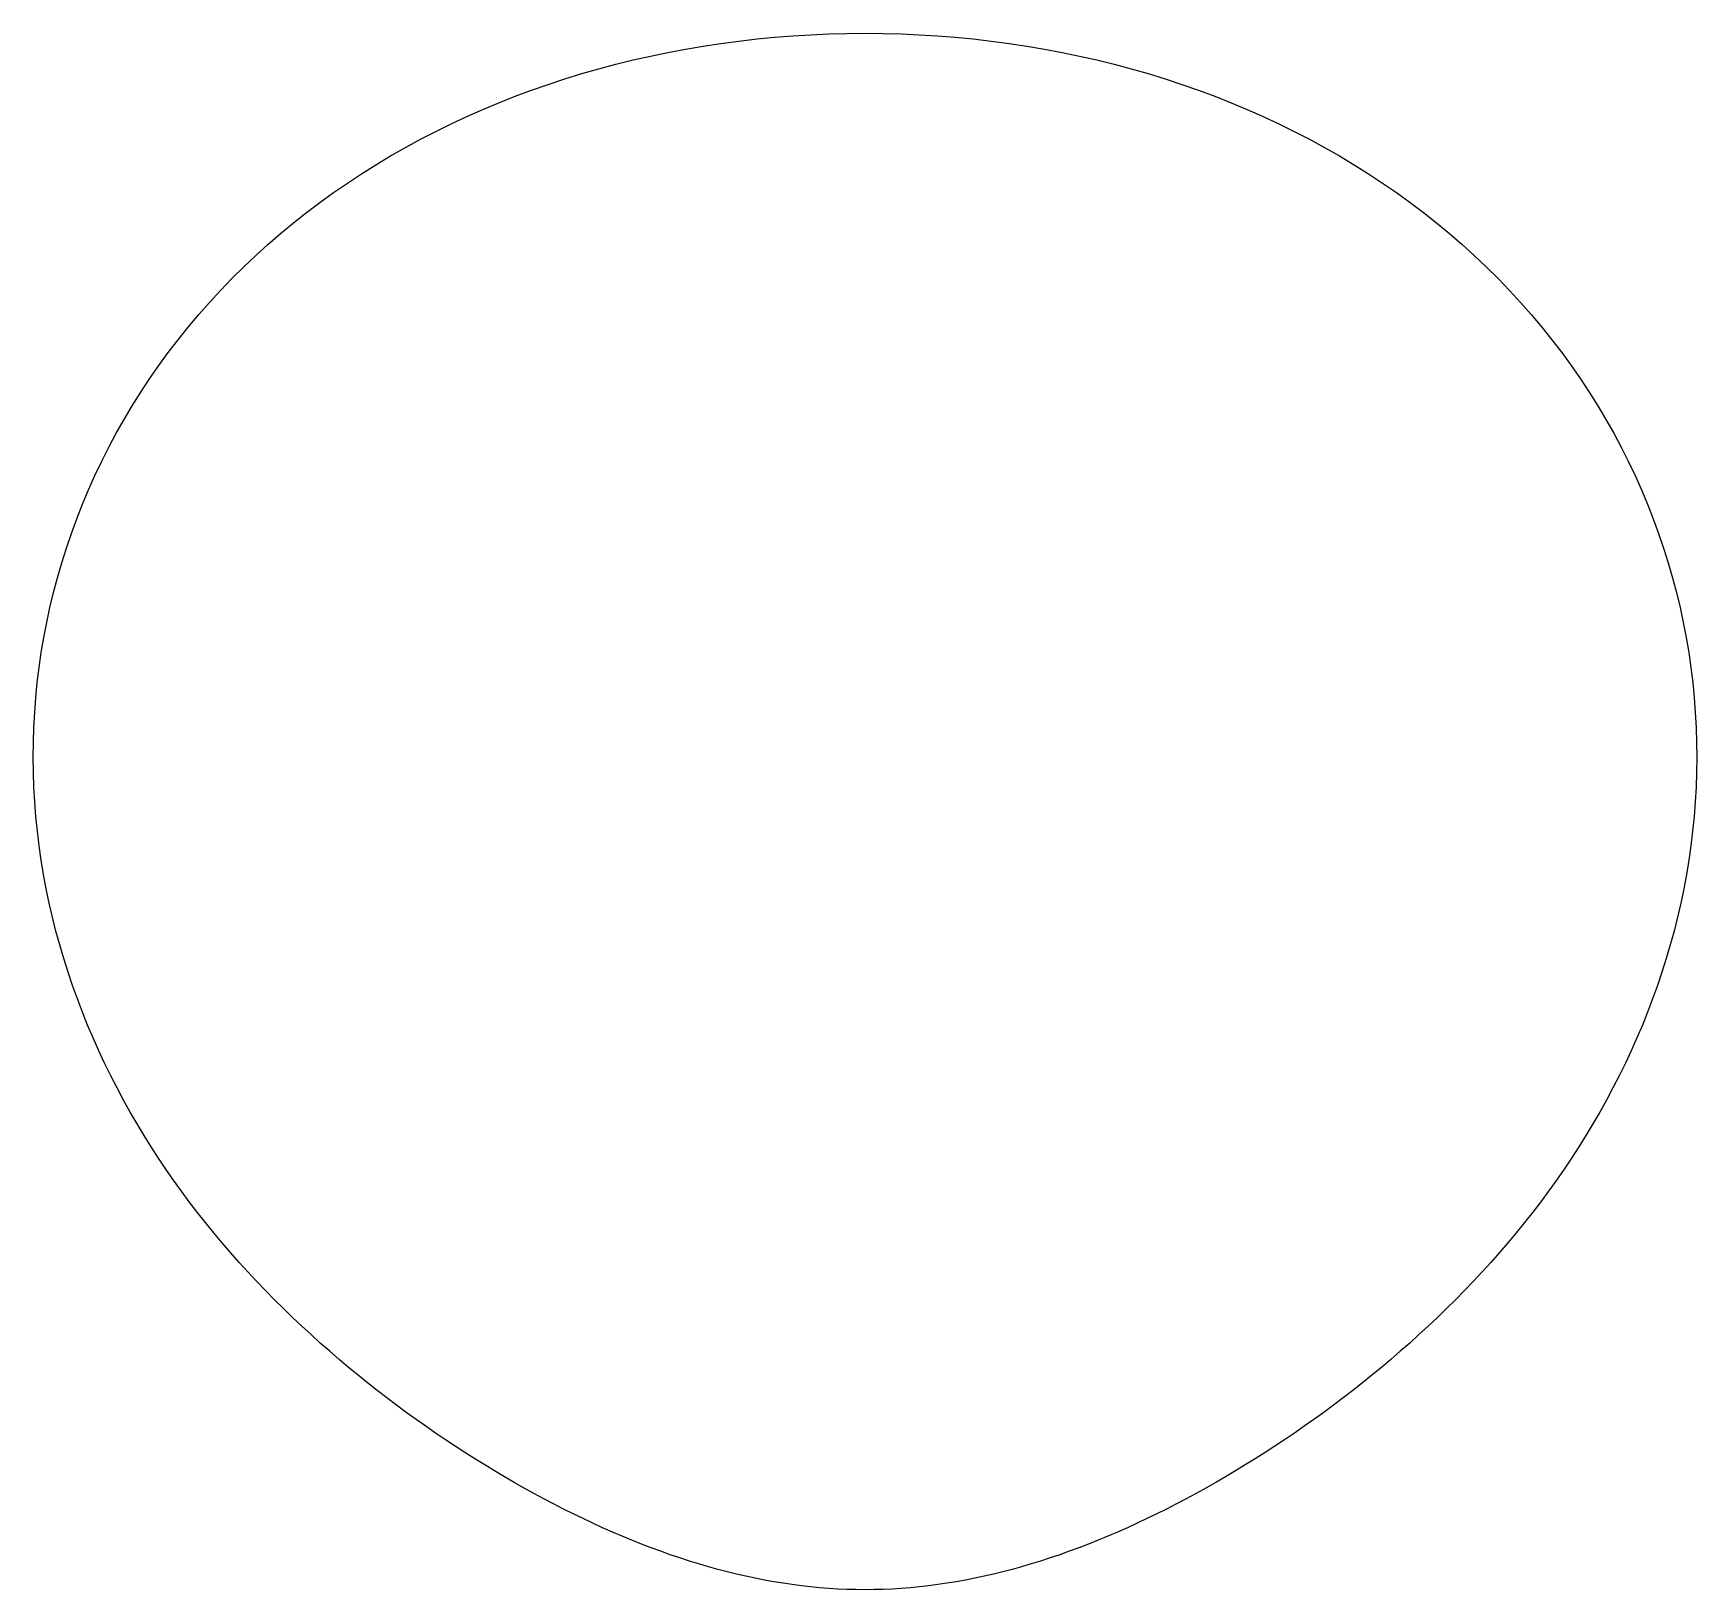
# Model space of a CAD drawing. Extents: x -3.21 to 3.21, y -2 to 4.
import ezdxf

# ---------------------------------------------------------------- set-up
doc = ezdxf.new("R2010")
doc.units = 0
doc.layers.add('1', color=7, linetype='CONTINUOUS')

msp = doc.modelspace()

# ---------------------------------------------------------------- linework, layer by layer
at = {"layer": '1'}
for p, q in [((-0.486519, 3.970156), (-0.417498, 3.978072)), ((-0.417498, 3.978072), (-0.348257, 3.984772)), ((-0.348257, 3.984772), (-0.278832, 3.990254)), ((-0.278832, 3.990254), (-0.209257, 3.994518)), ((-0.209257, 3.994518), (-0.139569, 3.997563)), ((-0.139569, 3.997563), (-0.069804, 3.999391)), ((-0.069804, 3.999391), (0, 4)), ((0, 4), (0.069804, 3.999391)), ((0.069804, 3.999391), (0.139569, 3.997563)), ((0.139569, 3.997563), (0.209257, 3.994518)), ((0.209257, 3.994518), (0.278832, 3.990254)), ((0.278832, 3.990254), (0.348257, 3.984772)), ((0.348257, 3.984772), (0.417498, 3.978072)), ((0.417498, 3.978072), (0.486519, 3.970156)), ((-0.82718, 3.91235), (-0.759749, 3.926336)), ((-0.759749, 3.926336), (-0.691935, 3.939112)), ((-0.691935, 3.939112), (-0.623771, 3.950675)), ((-0.623771, 3.950675), (-0.555288, 3.961023)), ((-0.555288, 3.961023), (-0.486519, 3.970156)), ((0.486519, 3.970156), (0.555288, 3.961023)), ((0.555288, 3.961023), (0.623771, 3.950675)), ((0.623771, 3.950675), (0.691935, 3.939112)), ((0.691935, 3.939112), (0.759749, 3.926336)), ((0.759749, 3.926336), (0.82718, 3.91235)), ((-1.092462, 3.84434), (-1.02687, 3.863145)), ((-1.02687, 3.863145), (-0.960772, 3.880751)), ((-0.960772, 3.880751), (-0.894198, 3.897154)), ((-0.894198, 3.897154), (-0.82718, 3.91235)), ((0.82718, 3.91235), (0.894198, 3.897154)), ((0.894198, 3.897154), (0.960772, 3.880751)), ((0.960772, 3.880751), (1.02687, 3.863145)), ((1.02687, 3.863145), (1.092462, 3.84434)), ((-1.285908, 3.780768), (-1.222011, 3.803146)), ((-1.222011, 3.803146), (-1.157519, 3.824338)), ((-1.157519, 3.824338), (-1.092462, 3.84434)), ((1.092462, 3.84434), (1.157519, 3.824338)), ((1.157519, 3.824338), (1.222011, 3.803146)), ((1.222011, 3.803146), (1.285908, 3.780768)), ((-1.473738, 3.706582), (-1.411801, 3.732479)), ((-1.411801, 3.732479), (-1.349181, 3.75721)), ((-1.349181, 3.75721), (-1.285908, 3.780768)), ((1.285908, 3.780768), (1.349181, 3.75721)), ((1.349181, 3.75721), (1.411801, 3.732479)), ((1.411801, 3.732479), (1.473738, 3.706582)), ((-1.595453, 3.651325), (-1.534965, 3.679528)), ((-1.534965, 3.679528), (-1.473738, 3.706582)), ((1.473738, 3.706582), (1.534965, 3.679528)), ((1.534965, 3.679528), (1.595453, 3.651325)), ((-1.714101, 3.591514), (-1.655175, 3.621983)), ((-1.655175, 3.621983), (-1.595453, 3.651325)), ((1.595453, 3.651325), (1.655175, 3.621983)), ((1.655175, 3.621983), (1.714101, 3.591514)), ((-1.829462, 3.527236), (-1.772206, 3.559927)), ((-1.772206, 3.559927), (-1.714101, 3.591514)), ((1.714101, 3.591514), (1.772206, 3.559927)), ((1.772206, 3.559927), (1.829462, 3.527236)), ((-1.94132, 3.458594), (-1.885842, 3.493454)), ((-1.885842, 3.493454), (-1.829462, 3.527236)), ((1.829462, 3.527236), (1.885842, 3.493454)), ((1.885842, 3.493454), (1.94132, 3.458594)), ((-2.049467, 3.385704), (-1.99587, 3.422672)), ((-1.99587, 3.422672), (-1.94132, 3.458594)), ((1.94132, 3.458594), (1.99587, 3.422672)), ((1.99587, 3.422672), (2.049467, 3.385704)), ((-2.153701, 3.308695), (-2.102085, 3.347705)), ((-2.102085, 3.347705), (-2.049467, 3.385704)), ((2.049467, 3.385704), (2.102085, 3.347705)), ((2.102085, 3.347705), (2.153701, 3.308695)), ((-2.20429, 3.26869), (-2.153701, 3.308695)), ((2.153701, 3.308695), (2.20429, 3.26869)), ((-2.302294, 3.185778), (-2.253828, 3.227711)), ((-2.253828, 3.227711), (-2.20429, 3.26869)), ((2.20429, 3.26869), (2.253828, 3.227711)), ((2.253828, 3.227711), (2.302294, 3.185778)), ((-2.349664, 3.142911), (-2.302294, 3.185778)), ((2.302294, 3.185778), (2.349664, 3.142911)), ((-2.441034, 3.054465), (-2.395918, 3.099132)), ((-2.395918, 3.099132), (-2.349664, 3.142911)), ((2.349664, 3.142911), (2.395918, 3.099132)), ((2.395918, 3.099132), (2.441034, 3.054465)), ((-2.484992, 3.008932), (-2.441034, 3.054465)), ((2.441034, 3.054465), (2.484992, 3.008932)), ((-2.569359, 2.915369), (-2.527774, 2.962559)), ((-2.527774, 2.962559), (-2.484992, 3.008932)), ((2.484992, 3.008932), (2.527774, 2.962559)), ((2.527774, 2.962559), (2.569359, 2.915369)), ((-2.609732, 2.867388), (-2.569359, 2.915369)), ((2.569359, 2.915369), (2.609732, 2.867388)), ((-2.648873, 2.818644), (-2.609732, 2.867388)), ((2.609732, 2.867388), (2.648873, 2.818644)), ((-2.723402, 2.718971), (-2.686769, 2.769162)), ((-2.686769, 2.769162), (-2.648873, 2.818644)), ((2.648873, 2.818644), (2.686769, 2.769162)), ((2.686769, 2.769162), (2.723402, 2.718971)), ((-2.758759, 2.668099), (-2.723402, 2.718971)), ((2.723402, 2.718971), (2.758759, 2.668099)), ((-2.792827, 2.616575), (-2.758759, 2.668099)), ((2.758759, 2.668099), (2.792827, 2.616575)), ((-2.825593, 2.564429), (-2.792827, 2.616575)), ((2.792827, 2.616575), (2.825593, 2.564429)), ((-2.887173, 2.458388), (-2.857045, 2.51169)), ((-2.857045, 2.51169), (-2.825593, 2.564429)), ((2.825593, 2.564429), (2.857045, 2.51169)), ((2.857045, 2.51169), (2.887173, 2.458388)), ((-2.915968, 2.404555), (-2.887173, 2.458388)), ((2.887173, 2.458388), (2.915968, 2.404555)), ((-2.943421, 2.350222), (-2.915968, 2.404555)), ((2.915968, 2.404555), (2.943421, 2.350222)), ((-2.969525, 2.295421), (-2.943421, 2.350222)), ((2.943421, 2.350222), (2.969525, 2.295421)), ((-2.994273, 2.240183), (-2.969525, 2.295421)), ((2.969525, 2.295421), (2.994273, 2.240183)), ((-3.039682, 2.128527), (-3.01766, 2.184541)), ((-3.01766, 2.184541), (-2.994273, 2.240183)), ((2.994273, 2.240183), (3.01766, 2.184541)), ((3.01766, 2.184541), (3.039682, 2.128527)), ((-3.060336, 2.072173), (-3.039682, 2.128527)), ((3.039682, 2.128527), (3.060336, 2.072173)), ((-3.07962, 2.015514), (-3.060336, 2.072173)), ((3.060336, 2.072173), (3.07962, 2.015514)), ((-3.097533, 1.958581), (-3.07962, 2.015514)), ((3.07962, 2.015514), (3.097533, 1.958581)), ((-3.114075, 1.901407), (-3.097533, 1.958581)), ((3.097533, 1.958581), (3.114075, 1.901407)), ((-3.129248, 1.844026), (-3.114075, 1.901407)), ((3.114075, 1.901407), (3.129248, 1.844026)), ((-3.143054, 1.78647), (-3.129248, 1.844026)), ((3.129248, 1.844026), (3.143054, 1.78647)), ((-3.155497, 1.728773), (-3.143054, 1.78647)), ((3.143054, 1.78647), (3.155497, 1.728773)), ((-3.176313, 1.613083), (-3.166581, 1.670966)), ((-3.166581, 1.670966), (-3.155497, 1.728773)), ((3.155497, 1.728773), (3.166581, 1.670966)), ((3.166581, 1.670966), (3.176313, 1.613083)), ((-3.184699, 1.555155), (-3.176313, 1.613083)), ((3.176313, 1.613083), (3.184699, 1.555155)), ((-3.191747, 1.497215), (-3.184699, 1.555155)), ((3.184699, 1.555155), (3.191747, 1.497215)), ((-3.197467, 1.439295), (-3.191747, 1.497215)), ((3.191747, 1.497215), (3.197467, 1.439295)), ((-3.201868, 1.381425), (-3.197467, 1.439295)), ((3.197467, 1.439295), (3.201868, 1.381425)), ((-3.204962, 1.323637), (-3.201868, 1.381425)), ((3.201868, 1.381425), (3.204962, 1.323637)), ((-3.206762, 1.265961), (-3.204962, 1.323637)), ((3.204962, 1.323637), (3.206762, 1.265961)), ((-3.20728, 1.208426), (-3.206762, 1.265961)), ((3.206762, 1.265961), (3.20728, 1.208426)), ((-3.206532, 1.151063), (-3.20728, 1.208426)), ((3.20728, 1.208426), (3.206532, 1.151063)), ((-3.204531, 1.093899), (-3.206532, 1.151063)), ((-3.201294, 1.036963), (-3.204531, 1.093899)), ((3.204531, 1.093899), (3.201294, 1.036963)), ((3.206532, 1.151063), (3.204531, 1.093899)), ((-3.196839, 0.980281), (-3.201294, 1.036963)), ((3.201294, 1.036963), (3.196839, 0.980281)), ((-3.191183, 0.923881), (-3.196839, 0.980281)), ((3.196839, 0.980281), (3.191183, 0.923881)), ((-3.184345, 0.867788), (-3.191183, 0.923881)), ((3.191183, 0.923881), (3.184345, 0.867788)), ((-3.176345, 0.812027), (-3.184345, 0.867788)), ((3.184345, 0.867788), (3.176345, 0.812027)), ((-3.167203, 0.756622), (-3.176345, 0.812027)), ((3.176345, 0.812027), (3.167203, 0.756622)), ((-3.156939, 0.701596), (-3.167203, 0.756622)), ((3.167203, 0.756622), (3.156939, 0.701596)), ((-3.145576, 0.646971), (-3.156939, 0.701596)), ((-3.133135, 0.592768), (-3.145576, 0.646971)), ((3.145576, 0.646971), (3.133135, 0.592768)), ((3.156939, 0.701596), (3.145576, 0.646971)), ((-3.11964, 0.539008), (-3.133135, 0.592768)), ((3.133135, 0.592768), (3.11964, 0.539008)), ((-3.105113, 0.485709), (-3.11964, 0.539008)), ((3.11964, 0.539008), (3.105113, 0.485709)), ((-3.089579, 0.43289), (-3.105113, 0.485709)), ((3.105113, 0.485709), (3.089579, 0.43289)), ((-3.073062, 0.380568), (-3.089579, 0.43289)), ((3.089579, 0.43289), (3.073062, 0.380568)), ((-3.055586, 0.328759), (-3.073062, 0.380568)), ((-3.037176, 0.277476), (-3.055586, 0.328759)), ((3.055586, 0.328759), (3.037176, 0.277476)), ((3.073062, 0.380568), (3.055586, 0.328759)), ((-3.017856, 0.226735), (-3.037176, 0.277476)), ((3.037176, 0.277476), (3.017856, 0.226735)), ((-2.997653, 0.176549), (-3.017856, 0.226735)), ((3.017856, 0.226735), (2.997653, 0.176549)), ((-2.976591, 0.126927), (-2.997653, 0.176549)), ((2.997653, 0.176549), (2.976591, 0.126927)), ((-2.954697, 0.077881), (-2.976591, 0.126927)), ((-2.931994, 0.029421), (-2.954697, 0.077881)), ((2.954697, 0.077881), (2.931994, 0.029421)), ((2.976591, 0.126927), (2.954697, 0.077881)), ((-2.90851, -0.018446), (-2.931994, 0.029421)), ((2.931994, 0.029421), (2.90851, -0.018446)), ((-2.884268, -0.065712), (-2.90851, -0.018446)), ((2.90851, -0.018446), (2.884268, -0.065712)), ((-2.859295, -0.11237), (-2.884268, -0.065712)), ((-2.833616, -0.158417), (-2.859295, -0.11237)), ((2.859295, -0.11237), (2.833616, -0.158417)), ((2.884268, -0.065712), (2.859295, -0.11237)), ((-2.807255, -0.203848), (-2.833616, -0.158417)), ((2.833616, -0.158417), (2.807255, -0.203848)), ((-2.780236, -0.248659), (-2.807255, -0.203848)), ((-2.752585, -0.292849), (-2.780236, -0.248659)), ((2.780236, -0.248659), (2.752585, -0.292849)), ((2.807255, -0.203848), (2.780236, -0.248659)), ((-2.724325, -0.336416), (-2.752585, -0.292849)), ((2.752585, -0.292849), (2.724325, -0.336416)), ((-2.69548, -0.379359), (-2.724325, -0.336416)), ((-2.666072, -0.421679), (-2.69548, -0.379359)), ((2.69548, -0.379359), (2.666072, -0.421679)), ((2.724325, -0.336416), (2.69548, -0.379359)), ((-2.636126, -0.463377), (-2.666072, -0.421679)), ((2.666072, -0.421679), (2.636126, -0.463377)), ((-2.605662, -0.504456), (-2.636126, -0.463377)), ((-2.574703, -0.544916), (-2.605662, -0.504456)), ((2.605662, -0.504456), (2.574703, -0.544916)), ((2.636126, -0.463377), (2.605662, -0.504456)), ((-2.543271, -0.584762), (-2.574703, -0.544916)), ((2.574703, -0.544916), (2.543271, -0.584762)), ((-2.511385, -0.623998), (-2.543271, -0.584762)), ((-2.479067, -0.662627), (-2.511385, -0.623998)), ((2.511385, -0.623998), (2.479067, -0.662627)), ((2.543271, -0.584762), (2.511385, -0.623998)), ((-2.446337, -0.700654), (-2.479067, -0.662627)), ((-2.413213, -0.738084), (-2.446337, -0.700654)), ((2.446337, -0.700654), (2.413213, -0.738084)), ((2.479067, -0.662627), (2.446337, -0.700654)), ((-2.379715, -0.774922), (-2.413213, -0.738084)), ((2.413213, -0.738084), (2.379715, -0.774922)), ((-2.345861, -0.811175), (-2.379715, -0.774922)), ((-2.311668, -0.846848), (-2.345861, -0.811175)), ((2.345861, -0.811175), (2.311668, -0.846848)), ((2.379715, -0.774922), (2.345861, -0.811175)), ((-2.277154, -0.881946), (-2.311668, -0.846848)), ((-2.242337, -0.916477), (-2.277154, -0.881946)), ((2.277154, -0.881946), (2.242337, -0.916477)), ((2.311668, -0.846848), (2.277154, -0.881946)), ((-2.207231, -0.950445), (-2.242337, -0.916477)), ((-2.171854, -0.983858), (-2.207231, -0.950445)), ((2.207231, -0.950445), (2.171854, -0.983858)), ((2.242337, -0.916477), (2.207231, -0.950445)), ((-2.136221, -1.01672), (-2.171854, -0.983858)), ((-2.100346, -1.049038), (-2.136221, -1.01672)), ((2.136221, -1.01672), (2.100346, -1.049038)), ((2.171854, -0.983858), (2.136221, -1.01672)), ((-2.064245, -1.080817), (-2.100346, -1.049038)), ((-2.027932, -1.112063), (-2.064245, -1.080817)), ((2.064245, -1.080817), (2.027932, -1.112063)), ((2.100346, -1.049038), (2.064245, -1.080817)), ((-1.991421, -1.142779), (-2.027932, -1.112063)), ((-1.954725, -1.172972), (-1.991421, -1.142779)), ((1.991421, -1.142779), (1.954725, -1.172972)), ((2.027932, -1.112063), (1.991421, -1.142779)), ((-1.917858, -1.202644), (-1.954725, -1.172972)), ((-1.880834, -1.2318), (-1.917858, -1.202644)), ((1.917858, -1.202644), (1.880834, -1.2318)), ((1.954725, -1.172972), (1.917858, -1.202644)), ((-1.843663, -1.260443), (-1.880834, -1.2318)), ((-1.80636, -1.288576), (-1.843663, -1.260443)), ((1.843663, -1.260443), (1.80636, -1.288576)), ((1.880834, -1.2318), (1.843663, -1.260443)), ((-1.768936, -1.316201), (-1.80636, -1.288576)), ((-1.731403, -1.34332), (-1.768936, -1.316201)), ((-1.693773, -1.369933), (-1.731403, -1.34332)), ((1.731403, -1.34332), (1.693773, -1.369933)), ((1.768936, -1.316201), (1.731403, -1.34332)), ((1.80636, -1.288576), (1.768936, -1.316201)), ((-1.656058, -1.396042), (-1.693773, -1.369933)), ((-1.618268, -1.421647), (-1.656058, -1.396042)), ((1.656058, -1.396042), (1.618268, -1.421647)), ((1.693773, -1.369933), (1.656058, -1.396042)), ((-1.580415, -1.446746), (-1.618268, -1.421647)), ((-1.54251, -1.47134), (-1.580415, -1.446746)), ((-1.504562, -1.495427), (-1.54251, -1.47134)), ((1.54251, -1.47134), (1.504562, -1.495427)), ((1.580415, -1.446746), (1.54251, -1.47134)), ((1.618268, -1.421647), (1.580415, -1.446746)), ((-1.466583, -1.519004), (-1.504562, -1.495427)), ((-1.428582, -1.54207), (-1.466583, -1.519004)), ((1.466583, -1.519004), (1.428582, -1.54207)), ((1.504562, -1.495427), (1.466583, -1.519004)), ((-1.390569, -1.56462), (-1.428582, -1.54207)), ((-1.352554, -1.586653), (-1.390569, -1.56462)), ((-1.314546, -1.608164), (-1.352554, -1.586653)), ((1.352554, -1.586653), (1.314546, -1.608164)), ((1.390569, -1.56462), (1.352554, -1.586653)), ((1.428582, -1.54207), (1.390569, -1.56462)), ((-1.276554, -1.629149), (-1.314546, -1.608164)), ((-1.238586, -1.649604), (-1.276554, -1.629149)), ((-1.200652, -1.669524), (-1.238586, -1.649604)), ((1.238586, -1.649604), (1.200652, -1.669524)), ((1.276554, -1.629149), (1.238586, -1.649604)), ((1.314546, -1.608164), (1.276554, -1.629149)), ((-1.162759, -1.688905), (-1.200652, -1.669524)), ((-1.124915, -1.707741), (-1.162759, -1.688905)), ((-1.087128, -1.726028), (-1.124915, -1.707741)), ((-1.049405, -1.743761), (-1.087128, -1.726028)), ((1.087128, -1.726028), (1.049405, -1.743761)), ((1.124915, -1.707741), (1.087128, -1.726028)), ((1.162759, -1.688905), (1.124915, -1.707741)), ((1.200652, -1.669524), (1.162759, -1.688905)), ((-1.011753, -1.760934), (-1.049405, -1.743761)), ((-0.974178, -1.777542), (-1.011753, -1.760934)), ((-0.936687, -1.793581), (-0.974178, -1.777542)), ((-0.899286, -1.809045), (-0.936687, -1.793581)), ((0.936687, -1.793581), (0.899286, -1.809045)), ((0.974178, -1.777542), (0.936687, -1.793581)), ((1.011753, -1.760934), (0.974178, -1.777542)), ((1.049405, -1.743761), (1.011753, -1.760934)), ((-0.861979, -1.823929), (-0.899286, -1.809045)), ((-0.824773, -1.83823), (-0.861979, -1.823929)), ((-0.787671, -1.851942), (-0.824773, -1.83823)), ((-0.750679, -1.865062), (-0.787671, -1.851942)), ((0.787671, -1.851942), (0.750679, -1.865062)), ((0.824773, -1.83823), (0.787671, -1.851942)), ((0.861979, -1.823929), (0.824773, -1.83823)), ((0.899286, -1.809045), (0.861979, -1.823929)), ((-0.713799, -1.877586), (-0.750679, -1.865062)), ((-0.677036, -1.889511), (-0.713799, -1.877586)), ((-0.640391, -1.900832), (-0.677036, -1.889511)), ((-0.603868, -1.911548), (-0.640391, -1.900832)), ((-0.567468, -1.921656), (-0.603868, -1.911548)), ((-0.531192, -1.931154), (-0.567468, -1.921656)), ((0.567468, -1.921656), (0.531192, -1.931154)), ((0.603868, -1.911548), (0.567468, -1.921656)), ((0.640391, -1.900832), (0.603868, -1.911548)), ((0.677036, -1.889511), (0.640391, -1.900832)), ((0.713799, -1.877586), (0.677036, -1.889511)), ((0.750679, -1.865062), (0.713799, -1.877586)), ((-0.495041, -1.940041), (-0.531192, -1.931154)), ((-0.459013, -1.948314), (-0.495041, -1.940041)), ((-0.423109, -1.955973), (-0.459013, -1.948314)), ((-0.387325, -1.963017), (-0.423109, -1.955973)), ((-0.351659, -1.969447), (-0.387325, -1.963017)), ((-0.316107, -1.975261), (-0.351659, -1.969447)), ((-0.280664, -1.98046), (-0.316107, -1.975261)), ((-0.245324, -1.985046), (-0.280664, -1.98046)), ((-0.210078, -1.989017), (-0.245324, -1.985046)), ((0.245324, -1.985046), (0.210078, -1.989017)), ((0.280664, -1.98046), (0.245324, -1.985046)), ((0.316107, -1.975261), (0.280664, -1.98046)), ((0.351659, -1.969447), (0.316107, -1.975261)), ((0.387325, -1.963017), (0.351659, -1.969447)), ((0.423109, -1.955973), (0.387325, -1.963017)), ((0.459013, -1.948314), (0.423109, -1.955973)), ((0.495041, -1.940041), (0.459013, -1.948314)), ((0.531192, -1.931154), (0.495041, -1.940041)), ((-0.174919, -1.992376), (-0.210078, -1.989017)), ((-0.139836, -1.995122), (-0.174919, -1.992376)), ((-0.104817, -1.997257), (-0.139836, -1.995122)), ((-0.069848, -1.998781), (-0.104817, -1.997257)), ((-0.034915, -1.999695), (-0.069848, -1.998781)), ((0, -2), (-0.034915, -1.999695)), ((0.034915, -1.999695), (0, -2)), ((0.069848, -1.998781), (0.034915, -1.999695)), ((0.104817, -1.997257), (0.069848, -1.998781)), ((0.139836, -1.995122), (0.104817, -1.997257)), ((0.174919, -1.992376), (0.139836, -1.995122)), ((0.210078, -1.989017), (0.174919, -1.992376))]:
    msp.add_line(p, q, dxfattribs=at)

doc.saveas('drawing.dxf')
